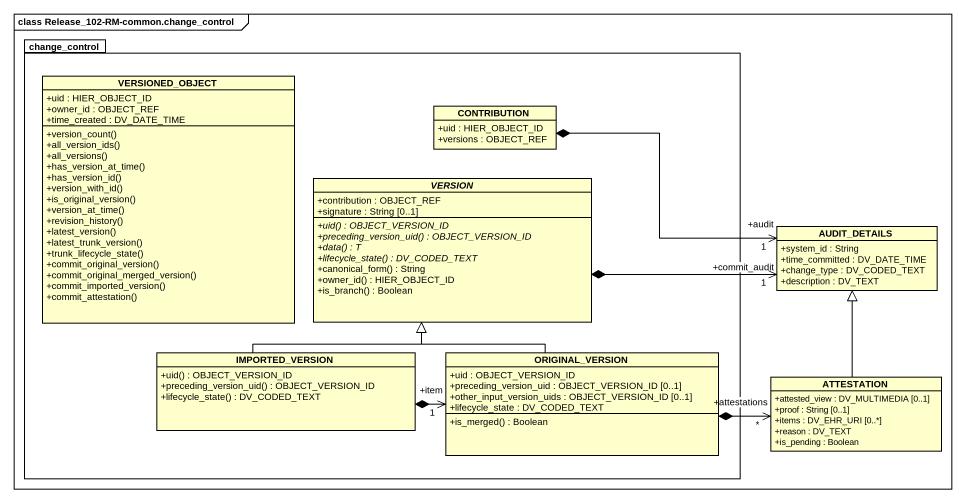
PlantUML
@startuml
mainframe class Release_102-RM-common.change_control
hide circle
hide empty members
skinparam classAttributeIconSize 0
package change_control {
  class VERSIONED_OBJECT {
    +uid : HIER_OBJECT_ID
    +owner_id : OBJECT_REF
    +time_created : DV_DATE_TIME
    +version_count()
    +all_version_ids()
    +all_versions()
    +has_version_at_time()
    +has_version_id()
    +version_with_id()
    +is_original_version()
    +version_at_time()
    +revision_history()
    +latest_version()
    +latest_trunk_version()
    +trunk_lifecycle_state()
    +commit_original_version()
    +commit_original_merged_version()
    +commit_imported_version()
    +commit_attestation()
  }
  class CONTRIBUTION {
    +uid : HIER_OBJECT_ID
    +versions : OBJECT_REF
  }
  abstract class VERSION {
    +contribution : OBJECT_REF
    +signature : String [0..1]
    {abstract} +uid() : OBJECT_VERSION_ID
    {abstract} +preceding_version_uid() : OBJECT_VERSION_ID
    {abstract} +data() : T
    {abstract} +lifecycle_state() : DV_CODED_TEXT
    +canonical_form() : String
    +owner_id() : HIER_OBJECT_ID
    +is_branch() : Boolean
  }
  class IMPORTED_VERSION {
    +uid() : OBJECT_VERSION_ID
    +preceding_version_uid() : OBJECT_VERSION_ID
    +lifecycle_state() : DV_CODED_TEXT
  }
  class ORIGINAL_VERSION {
    +uid : OBJECT_VERSION_ID
    +preceding_version_uid : OBJECT_VERSION_ID [0..1]
    +other_input_version_uids : OBJECT_VERSION_ID [0..1]
    +lifecycle_state : DV_CODED_TEXT
    +is_merged() : Boolean
  }
}
class AUDIT_DETAILS {
  +system_id : String
  +time_committed : DV_DATE_TIME
  +change_type : DV_CODED_TEXT
  +description : DV_TEXT
}
class ATTESTATION {
  +attested_view : DV_MULTIMEDIA [0..1]
  +proof : String [0..1]
  +items : DV_EHR_URI [0..*]
  +reason : DV_TEXT
  +is_pending : Boolean
}
CONTRIBUTION *-right-> "+audit\n1" AUDIT_DETAILS
VERSION *-right-> "+commit_audit\n1" AUDIT_DETAILS
IMPORTED_VERSION -up-|> VERSION
IMPORTED_VERSION *-right-> "+item\n1" ORIGINAL_VERSION
ORIGINAL_VERSION -up-|> VERSION
ORIGINAL_VERSION *-right-> "+attestations\n*" ATTESTATION
ATTESTATION -up-|> AUDIT_DETAILS
@enduml
